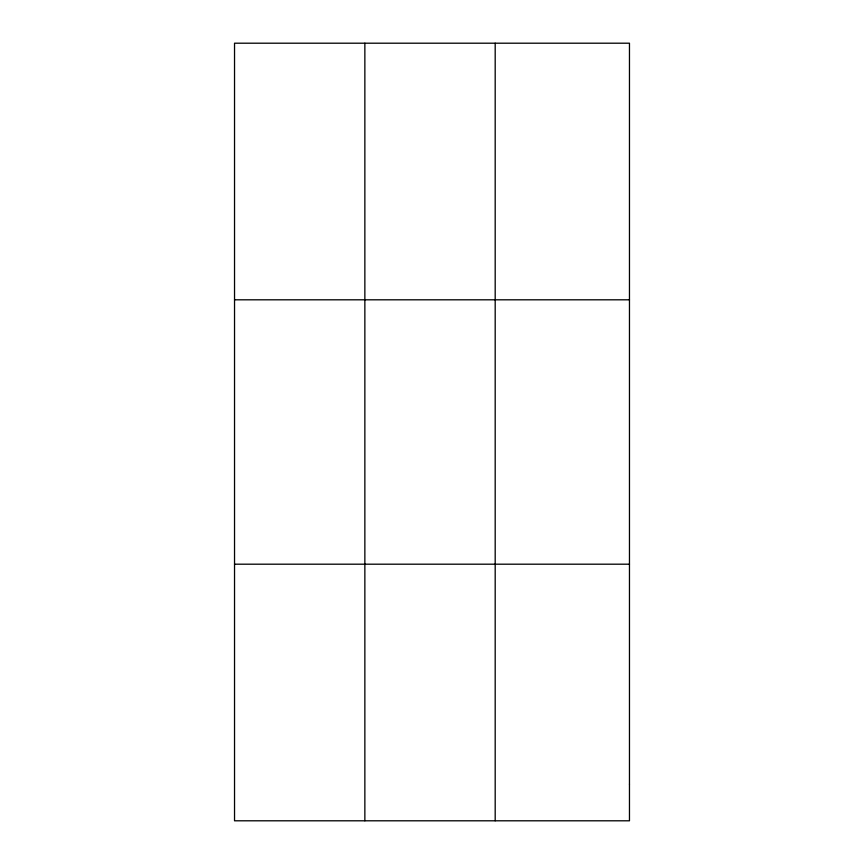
<?xml version="1.0" encoding="UTF-8"?>
<svg xmlns="http://www.w3.org/2000/svg" width="864" height="864" viewBox="0 0 864 864"><rect width="100%" height="100%" fill="white"/><g stroke="black" fill="none" stroke-linecap="round" stroke-linejoin="round"><path stroke-width="1.3" d="M364.856 820.8L364.856 43.2M495.191 820.8L495.191 43.2M234.533 299.808L629.467 299.808M234.533 564.192L629.467 564.192M629.467 784.145L629.467 820.8L234.533 820.8L234.533 43.2L629.467 43.2L629.467 784.145"/></g></svg>
